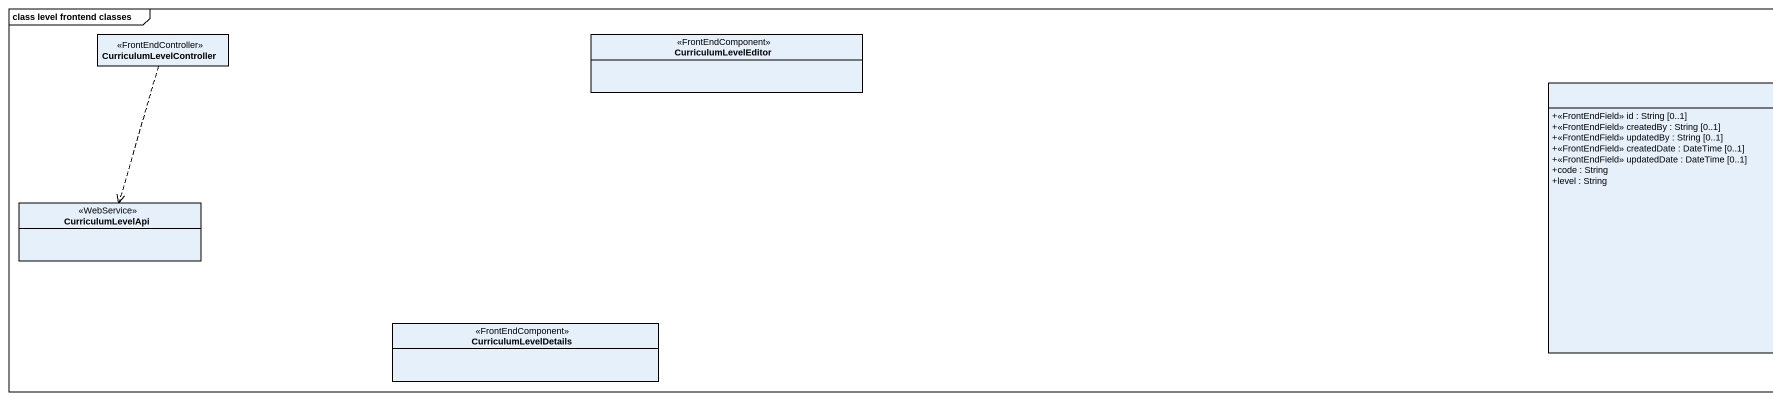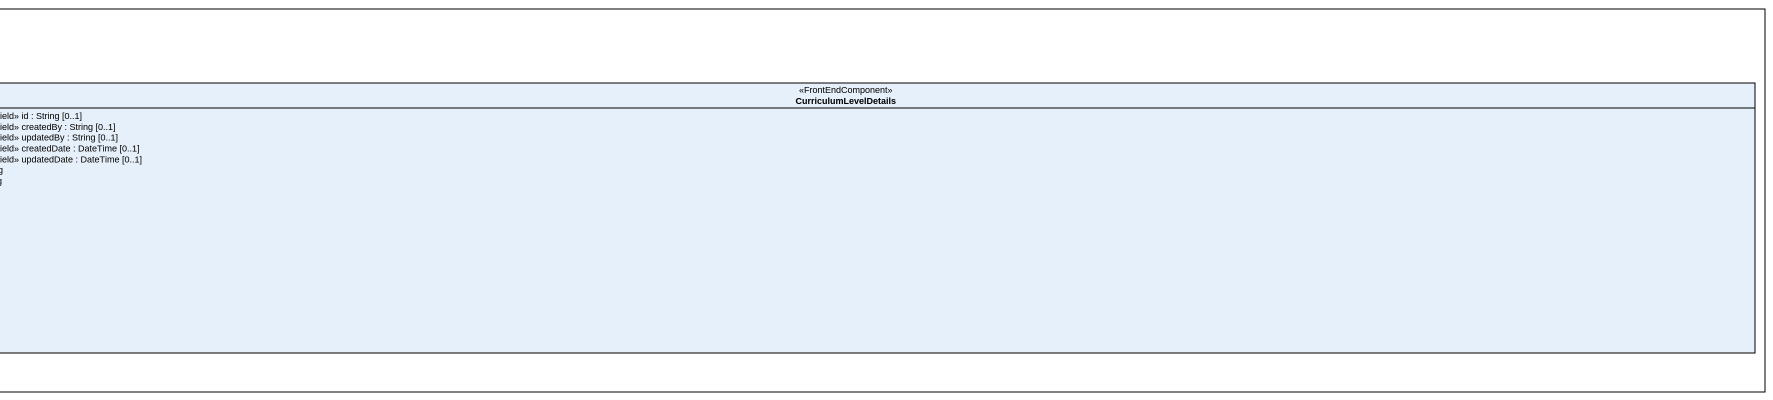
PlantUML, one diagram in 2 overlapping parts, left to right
@startuml
mainframe class level frontend classes
hide circle
hide empty members
skinparam classAttributeIconSize 0
class CurriculumLevelController <<FrontEndController>>
class CurriculumLevelEditor <<FrontEndComponent>>
class CurriculumLevelDetails <<FrontEndComponent>> {
  +<<FrontEndField>> id : String [0..1]
  +<<FrontEndField>> createdBy : String [0..1]
  +<<FrontEndField>> updatedBy : String [0..1]
  +<<FrontEndField>> createdDate : DateTime [0..1]
  +<<FrontEndField>> updatedDate : DateTime [0..1]
  +code : String
  +level : String
}
class CurriculumLevelApi <<WebService>>
class "CurriculumLevelDetails" as CurriculumLevelDetails_2 <<FrontEndComponent>>
CurriculumLevelController ..> CurriculumLevelApi
@enduml
